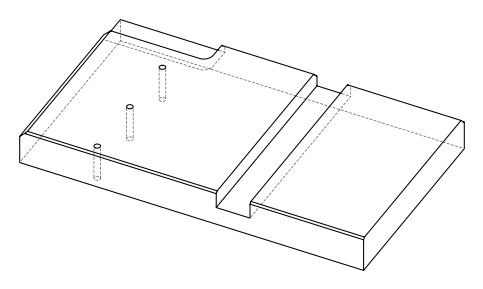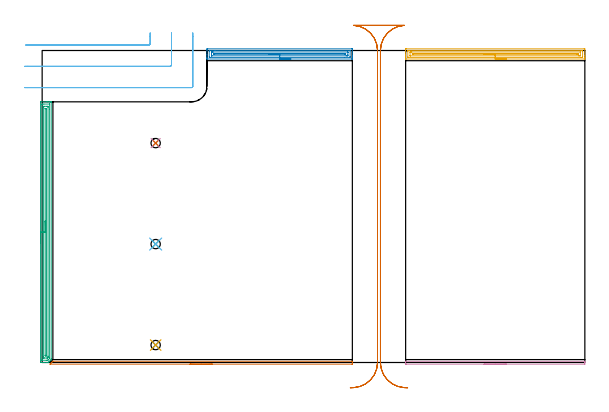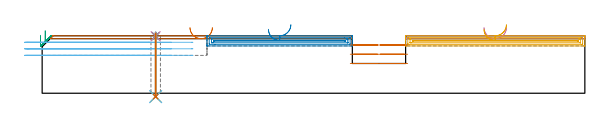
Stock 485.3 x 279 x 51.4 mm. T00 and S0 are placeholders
(PLAN: 13 operations, 4 tool changes, 29.6 min)
(1 AREA_MILL | FG_CHAMFER_SURFACE | UGT0205_001 | 2.31 min | 923 mm3)
(2 AREA_MILL_1 | FG_CHAMFER_SURFACE_1 | UGT0205_001 | 4.34 min | 5839 mm3)
(3 AREA_MILL_2 | FG_CHAMFER_SURFACE_2 | UGT0205_001 | 7.65 min | 10980 mm3)
(4 AREA_MILL_3 | FG_CHAMFER_SURFACE_3 | UGT0205_001 | 1.44 min | 552 mm3)
(5 AREA_MILL_4 | FG_CHAMFER_SURFACE_4 | UGT0205_001 | 5.31 min | 6880 mm3)
(6 MILL_CORNER_NOTCH_RECTANGULAR | CORNER_NOTCH_RECTANGULAR | UGT0201_109 | Follow Part, ap 6.35, ae 75% | 3.14 min | 117175 mm3)
(7 MILL_RECTANGULAR_SLOT | SLOT_RECTANGULAR | UGT0201_009 | Follow Part, ap 11.25, ae 75% | 4.65 min | 329021 mm3)
(8 SPOT_DRILL | STEP1HOLE | NXT0321_9005460120000 | 0.03 min | 94 mm3)
(9 SPOT_DRILL_1 | STEP1HOLE_1 | NXT0321_9005460120000 | 0.03 min | 8 mm3)
(10 SPOT_DRILL_2 | STEP1HOLE_2 | NXT0321_9005460120000 | 0.03 min | 48 mm3)
(11 DRILL_THROUGH_HOLE_INTO_CENTER | STEP1HOLE | NXT0301_055 | 0.23 min | 2832 mm3)
(12 DRILL_THROUGH_HOLE_INTO_CENTER_1 | STEP1HOLE_1 | NXT0301_055 | 0.23 min | 2832 mm3)
(13 DRILL_THROUGH_HOLE_INTO_CENTER_2 | STEP1HOLE_2 | NXT0301_055 | 0.23 min | 2767 mm3)
(TOOL UGT0205_001 | Chamfer Mill 20 x 3 x 45 deg. | D20 FL50 Z2)
(TOOL UGT0201_109 | End Mill 25.4 mm | D25.4 FL25 Z2)
(TOOL UGT0201_009 | End Mill 45 mm | D45 FL63 Z6)
(TOOL NXT0321_9005460120000 | NC Spot Drill, 142deg, 12mm, Carbide, Uncoated | D12 PA142 FL30 Z2)
(TOOL NXT0301_055 | Carbide Drill 8.4mm [860.1-0840-042A1-MM 2214] | D8.4 PA140 FL61 Z2)
(OP 1 AREA_MILL)
G17 G21 G94 G90
T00 M6
G54
G17 G0 G90 X152.2 Y-1.5 S1061 M3
G43 Z61.4 H0
Z58.8
G94 G1 X152.162 Z57.928 F250.
X152.048 Z57.063
X151.859 Z56.212
X151.597 Z55.38
X151.263 Z54.574
X150.86 Z53.8
X150.392 Z53.064
X149.861 Z52.372
X149.271 Z51.729
X148.628 Z51.14
X147.936 Z50.608
X147.2 Z50.14
X146.426 Z49.737
X145.62 Z49.403
X144.788 Z49.141
X143.937 Z48.952
X143.072 Z48.838
X142.2 Z48.8
X7.183
X7.019 Y-1.493 Z48.806
X7.183 Y-1.319 Z48.981
X8.077 Y-0.423 Z49.876
X8.971 Y0.471 Z50.77
X9.418 Y0.918 Z51.217
X9.594 Y1.097 Z51.389
X10.312 Y1.1 Z51.4
X277.218
X277.39 Y1.098 Z51.389
X277.4 Y0.758 Z51.057
Y0.517 Z50.816
Y-0.2 Z50.095
Y-1.437 Z48.86
X277.397 Y-1.491 Z48.805
X277.004 Y-1.5 Z48.8
X142.2
X141.329 Z48.838
X140.464 Z48.952
X139.612 Z49.141
X138.78 Z49.403
X137.974 Z49.737
X137.2 Z50.14
X136.464 Z50.608
X135.772 Z51.14
X135.129 Z51.729
X134.54 Z52.372
X134.009 Z53.064
X133.54 Z53.8
X133.137 Z54.574
X132.803 Z55.38
X132.541 Z56.212
X132.352 Z57.063
X132.238 Z57.928
X132.2 Z58.8
G0 Z61.4
M5
M2
(OP 2 AREA_MILL_1)
G17 G21 G94 G90
T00 M6
G54
G17 G0 G90 X222.4 Y271.4 S1061 M3
G43 Z61.4 H0
G94 G1 X222.362 Z60.528 F250.
X222.248 Z59.663
X222.059 Z58.812
X221.797 Z57.98
X221.463 Z57.174
X221.06 Z56.4
X220.592 Z55.664
X220.06 Z54.972
X219.471 Z54.329
X218.828 Z53.739
X218.136 Z53.208
X217.4 Z52.74
X216.626 Z52.337
X215.82 Z52.003
X214.988 Z51.741
X214.136 Z51.552
X213.272 Z51.438
X212.4 Z51.4
X147.581
X147.41 Y271.403 Z51.388
X147.407 Y271.442 Z51.35
X147.4 Y271.846 Z50.953
Y272.121 Z50.679
Y272.84 Z49.955
Y274.088 Z48.709
Y275.506 Z47.29
Y279.325 Z43.472
X147.404 Y279.949 Z42.849
X147.408 Y280.492 Z42.306
X147.479 Y280.494 Z42.304
X148.028 Y280.5 Z42.3
X276.772
X277.115 Y280.497 Z42.302
X277.39 Y280.492 Z42.306
X277.4 Y280.213 Z42.584
Y274.617 Z48.178
Y273.199 Z49.597
Y272.84 Z49.955
Y272.121 Z50.679
Y271.846 Z50.953
Y271.443 Z51.348
X277.391 Y271.403 Z51.388
X277.219 Y271.4 Z51.4
X212.4
Y272.814 Z49.986
X149.842 Y272.815 Z49.985
X149.816
X149.41 Y272.84 Z49.96
X149.401 Y273.252 Z49.548
X149.4 Y278.171 Z44.629
X149.401 Y278.584 Z44.216
X149.41 Y279.06 Z43.74
X149.791 Y279.085 Z43.715
X154.54 Y279.086 Z43.714
X274.958 Y279.085 Z43.715
X274.984 Y279.084 Z43.716
X275.39 Y279.06 Z43.74
X275.399 Y278.648 Z44.152
X275.4 Y273.729 Z49.071
X275.399 Y273.316 Z49.484
X275.39 Y272.84 Z49.96
X275.009 Y272.815 Z49.985
X270.259 Y272.814 Z49.986
X212.4
Y274.228 Z48.572
X151.995 Y274.229 Z48.571
X151.604
X151.474 Y274.231 Z48.569
X151.428 Y274.234 Z48.566
X151.41 Y274.236 Z48.564
X151.407 Y274.279 Z48.521
X151.403 Y274.414 Z48.386
X151.401 Y274.617 Z48.183
X151.4 Y274.82 Z47.98
Y276.597 Z46.203
X151.403 Y277.283 Z45.517
X151.406 Y277.48 Z45.32
X151.418 Y277.664 Z45.136
X151.604 Y277.667 Z45.133
X152.108 Y277.67 Z45.13
X152.498 Y277.671 Z45.129
X153.001 Y277.672 Z45.128
X272.805 Y277.671 Z45.129
X273.196
X273.326 Y277.669 Z45.131
X273.372 Y277.666 Z45.134
X273.39 Y277.664 Z45.136
X273.393 Y277.621 Z45.179
X273.397 Y277.486 Z45.314
X273.399 Y277.283 Z45.517
X273.4 Y277.08 Z45.72
Y275.303 Z47.497
X273.397 Y274.617 Z48.183
X273.394 Y274.42 Z48.38
X273.382 Y274.236 Z48.564
X273.196 Y274.233 Z48.567
X272.692 Y274.23 Z48.57
X272.302 Y274.229 Z48.571
X271.799 Y274.228 Z48.572
X212.4
Y275.643 Z47.157
X154.286
X153.668 Y275.644 Z47.156
X153.533 Y275.646 Z47.154
X153.429 Y275.65 Z47.15
X153.409 Y275.655 Z47.145
X153.406 Y275.678 Z47.122
X153.403 Y275.732 Z47.068
X153.401 Y275.95 Z46.85
X153.403 Y276.168 Z46.632
X153.406 Y276.222 Z46.578
X153.409 Y276.245 Z46.555
X153.429 Y276.25 Z46.55
X153.53 Y276.252 Z46.548
X154.148 Y276.257 Z46.543
X154.286
X270.652
X271.27 Y276.252 Z46.548
X271.371 Y276.25 Z46.55
X271.391 Y276.245 Z46.555
X271.394 Y276.222 Z46.578
X271.397 Y276.168 Z46.632
X271.399 Y275.95 Z46.85
X271.397 Y275.732 Z47.068
X271.394 Y275.678 Z47.122
X271.391 Y275.655 Z47.145
X271.371 Y275.65 Z47.15
X271.266 Y275.647 Z47.153
X270.376 Y275.643 Z47.157
X212.4
X211.528 Z47.195
X210.664 Z47.309
X209.812 Z47.498
X208.98 Z47.76
X208.174 Z48.094
X207.4 Z48.497
X206.664 Z48.966
X205.972 Z49.497
X205.329 Z50.086
X204.74 Z50.729
X204.208 Z51.422
X203.74 Z52.157
X203.337 Z52.931
X203.003 Z53.737
X202.741 Z54.569
X202.552 Z55.421
X202.438 Z56.286
X202.4 Z57.157
G0 Z61.4
M5
M2
(OP 3 AREA_MILL_2)
G17 G21 G94 G90
T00 M6
G54
G17 G0 G90 X-1.5 Y106.55 S1061 M3
G43 Z61.4 H0
Z51.8
G94 G1 Y106.588 Z50.928 F250.
Y106.702 Z50.063
Y106.891 Z49.212
Y107.153 Z48.38
Y107.487 Z47.574
Y107.89 Z46.8
Y108.358 Z46.064
Y108.89 Z45.372
Y109.479 Z44.729
Y110.122 Z44.14
Y110.814 Z43.608
Y111.55 Z43.14
Y112.324 Z42.737
Y113.13 Z42.403
Y113.962 Z42.141
Y114.813 Z41.952
Y115.678 Z41.838
Y116.55 Z41.8
X-1.499 Y232.502 Z41.801
X-1.496 Y232.912 Z41.802
X-1.492 Y233.09 Z41.805
X-1.092 Y233.1 Z42.205
X4.178 Z47.473
X4.757 Z48.054
X5.057 Z48.353
X6.813 Z50.108
X7.413 Z50.712
X7.692 Z50.991
X7.822 Y233.099 Z51.121
X8.098 Y233.09 Z51.389
X8.1 Y232.948 Z51.4
Y3.274
X8.098 Y2.605 Z51.387
X7.91 Y2.41 Z51.21
X6.991 Y1.49 Z50.289
X6.475 Y0.975 Z49.774
X6.228 Y0.726 Z49.524
X6.1 Y0.598 Z49.397
X5.652 Y0.152 Z48.951
X5.5 Y0.004 Z48.799
X5.496 Y0.002 Z48.795
X5.196 Y0. Z48.495
X4.778 Z48.077
X4.178 Z47.473
X2.122 Z45.419
X1.543 Z44.838
X0.954 Z44.25
X-1.092 Y0.001 Z42.205
X-1.309 Y0.004 Z41.988
X-1.492 Y0.01 Z41.805
X-1.496 Y0.188 Z41.802
X-1.499 Y0.598 Z41.801
X-1.5 Y116.55 Z41.8
X-0.086 Z43.214
X-0.085 Y230.587 Z43.215
X-0.084 Y230.718 Z43.216
X-0.079 Y231.089 Z43.221
X0.292 Y231.097 Z43.592
X1.543 Y231.1 Z44.843
X6.611 Y231.099 Z49.911
X6.638 Y231.097 Z49.938
X6.666 Y231.091 Z49.966
X6.679 Y231.087 Z49.979
X6.68 Y231.066 Z49.98
X6.685 Y230.849 Z49.985
X6.686 Y226.43 Z49.986
X6.685 Y4.166 Z49.985
X6.683 Y3.785 Z49.983
X6.681 Y3.69 Z49.981
X6.679 Y3.647 Z49.979
X6.658 Y3.619 Z49.958
X6.568 Y3.524 Z49.868
X6.324 Y3.274 Z49.624
X5.432 Y2.382 Z48.732
X5.241 Y2.195 Z48.541
X5.057 Y2.016 Z48.357
X4.551 Y2.004 Z47.851
X4.178 Y2.001 Z47.478
X3.676 Y2. Z46.976
X-0.011 Y2.001 Z43.289
X-0.038 Y2.003 Z43.262
X-0.066 Y2.009 Z43.234
X-0.079 Y2.013 Z43.221
X-0.08 Y2.034 Z43.22
X-0.085 Y2.251 Z43.215
X-0.086 Y6.688 Z43.214
Y116.55
X1.328 Z44.628
X1.329 Y228.26 Z44.629
X1.331 Y228.934 Z44.631
X1.333 Y229.042 Z44.633
X1.335 Y229.088 Z44.635
X1.385 Y229.095 Z44.685
X1.543 Y229.097 Z44.843
X2.258 Y229.1 Z45.558
X4.015 Z47.315
X4.894 Z48.194
X5.057 Y229.097 Z48.357
X5.22 Y229.092 Z48.52
X5.261 Y229.09 Z48.561
X5.265 Y229.063 Z48.565
X5.269 Y229.006 Z48.569
X5.27 Y228.934 Z48.57
X5.271 Y228.716 Z48.571
X5.272 Y228.042 Z48.572
X5.271 Y5.732 Z48.571
X5.267 Y5.058 Z48.567
X5.265 Y4.846 Z48.565
X5.249 Y4.66 Z48.549
X5.057 Y4.46 Z48.357
X4.912 Y4.313 Z48.212
X4.765 Y4.166 Z48.065
X4.645 Y4.053 Z47.945
X4.602 Y4.014 Z47.902
X4.505 Y4.008 Z47.805
X4.34 Y4.001 Z47.64
X1.706 Y4. Z45.006
X1.543 Y4.003 Z44.843
X1.38 Y4.008 Z44.68
X1.339 Y4.01 Z44.639
X1.335 Y4.037 Z44.635
X1.331 Y4.093 Z44.631
X1.33 Y4.166 Z44.63
X1.329 Y4.384 Z44.629
X1.328 Y5.058 Z44.628
Y116.55
X2.743 Z46.043
Y226.824
X2.745 Y227.013 Z46.045
X2.748 Y227.08 Z46.048
X2.75 Y227.09 Z46.05
X2.757 Y227.094 Z46.057
X2.782 Y227.097 Z46.082
X2.886 Y227.099 Z46.186
X3.3 Y227.1 Z46.6
X3.349 Z46.649
X3.717 Y227.096 Z47.017
X3.809 Y227.093 Z47.109
X3.848 Y227.09 Z47.148
X3.851 Y227.061 Z47.151
X3.854 Y226.978 Z47.154
X3.857 Y226.585 Z47.157
Y6.276
X3.855 Y6.087 Z47.155
X3.852 Y6.02 Z47.152
X3.85 Y6.01 Z47.15
X3.843 Y6.006 Z47.143
X3.818 Y6.003 Z47.118
X3.714 Y6.001 Z47.014
X3.3 Y6. Z46.6
X3.251 Z46.551
X2.883 Y6.004 Z46.183
X2.791 Y6.007 Z46.091
X2.751 Y6.01 Z46.051
X2.749 Y6.039 Z46.049
X2.746 Y6.122 Z46.046
X2.743 Y6.515 Z46.043
Y116.55
Y117.422 Z46.081
Y118.286 Z46.195
Y119.138 Z46.383
Y119.97 Z46.646
Y120.776 Z46.98
Y121.55 Z47.382
Y122.286 Z47.851
Y122.978 Z48.382
Y123.621 Z48.972
Y124.21 Z49.615
Y124.741 Z50.307
Y125.21 Z51.043
Y125.613 Z51.816
Y125.947 Z52.622
Y126.209 Z53.454
Y126.398 Z54.306
Y126.512 Z55.171
Y126.55 Z56.043
G0 Z61.4
M5
M2
(OP 4 AREA_MILL_3)
G17 G21 G94 G90
T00 M6
G54
G17 G0 G90 X415.15 Y-1.5 S1061 M3
G43 Z61.4 H0
Z58.8
G94 G1 X415.112 Z57.928 F250.
X414.998 Z57.063
X414.809 Z56.212
X414.547 Z55.38
X414.213 Z54.574
X413.81 Z53.8
X413.341 Z53.064
X412.81 Z52.372
X412.221 Z51.729
X411.578 Z51.14
X410.886 Z50.608
X410.15 Z50.14
X409.376 Z49.737
X408.57 Z49.403
X407.738 Z49.141
X406.886 Z48.952
X406.022 Z48.838
X405.15 Z48.8
X325.621
X325.388 Y-1.499 Z48.801
X325.003 Y-1.491 Z48.805
X325. Y-1.422 Z48.874
Y-0.2 Z50.095
Y0.486 Z50.786
Y0.772 Z51.071
X325.01 Y1.098 Z51.389
X325.174 Y1.1 Z51.4
X485.125
X485.29 Y1.098 Z51.389
X485.3 Y0.772 Z51.072
Y0.487 Z50.786
Y-0.2 Z50.095
Y-1.422 Z48.874
X485.297 Y-1.491 Z48.805
X484.912 Y-1.5 Z48.8
X405.15
X404.278 Z48.838
X403.413 Z48.952
X402.562 Z49.141
X401.73 Z49.403
X400.924 Z49.737
X400.15 Z50.14
X399.414 Z50.608
X398.722 Z51.14
X398.079 Z51.729
X397.49 Z52.372
X396.958 Z53.064
X396.49 Z53.8
X396.087 Z54.574
X395.753 Z55.38
X395.491 Z56.212
X395.302 Z57.063
X395.188 Z57.928
X395.15 Z58.8
G0 Z61.4
M5
M2
(OP 5 AREA_MILL_4)
G17 G21 G94 G90
T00 M6
G54
G17 G0 G90 X415.15 Y271.4 S1061 M3
G43 Z61.4 H0
G94 G1 X415.112 Z60.528 F250.
X414.998 Z59.663
X414.809 Z58.812
X414.547 Z57.98
X414.213 Z57.174
X413.81 Z56.4
X413.342 Z55.664
X412.81 Z54.972
X412.221 Z54.329
X411.578 Z53.74
X410.886 Z53.208
X410.15 Z52.74
X409.376 Z52.337
X408.57 Z52.003
X407.738 Z51.741
X406.886 Z51.552
X406.022 Z51.438
X405.15 Z51.4
X325.174
X325.01 Y271.403 Z51.388
X325.007 Y271.44 Z51.351
X325. Y271.831 Z50.969
Y272.146 Z50.654
Y272.84 Z49.955
Y274.075 Z48.721
Y274.617 Z48.177
Y275.235 Z47.561
Y279.331 Z43.466
X325.004 Y279.949 Z42.849
X325.008 Y280.492 Z42.306
X325.073 Y280.494 Z42.304
X325.621 Y280.5 Z42.3
X484.679
X485.021 Y280.497 Z42.302
X485.29 Y280.492 Z42.306
X485.3 Y280.219 Z42.578
Y274.617 Z48.177
Y273.187 Z49.609
Y272.84 Z49.955
Y272.146 Z50.654
Y271.831 Z50.969
Y271.442 Z51.349
X485.291 Y271.403 Z51.388
X485.125 Y271.4 Z51.4
X405.15
Y272.814 Z49.986
X327.434 Y272.815 Z49.985
X327.408
X327.01 Y272.84 Z49.96
X327.001 Y273.245 Z49.555
X327. Y278.171 Z44.629
X327.001 Y278.576 Z44.224
X327.01 Y279.06 Z43.74
X327.384 Y279.085 Z43.715
X327.408
X328.276 Y279.086 Z43.714
X482.866 Y279.085 Z43.715
X482.892 Y279.084 Z43.716
X483.29 Y279.06 Z43.74
X483.299 Y278.655 Z44.145
X483.3 Y273.729 Z49.071
X483.299 Y273.324 Z49.476
X483.29 Y272.84 Z49.96
X482.916 Y272.815 Z49.985
X482.892
X482.024 Y272.814 Z49.986
X405.15
Y274.228 Z48.572
X329.196 Y274.229 Z48.571
X329.065 Y274.23 Z48.57
X329.019 Y274.233 Z48.567
X329.013 Y274.234 Z48.566
X329.009 Y274.247 Z48.553
X329.004 Y274.293 Z48.507
X329.001 Y274.423 Z48.377
Y277.283 Z45.517
X329.003 Y277.475 Z45.325
X329.01 Y277.664 Z45.136
X329.196 Y277.667 Z45.133
X329.7 Y277.67 Z45.13
X330.089 Y277.671 Z45.129
X330.592 Y277.672 Z45.128
X481.104 Y277.671 Z45.129
X481.235 Y277.67 Z45.13
X481.281 Y277.667 Z45.133
X481.287 Y277.666 Z45.134
X481.291 Y277.653 Z45.147
X481.296 Y277.607 Z45.193
X481.299 Y277.477 Z45.323
Y274.617 Z48.183
X481.297 Y274.425 Z48.375
X481.29 Y274.235 Z48.565
X481.104 Y274.233 Z48.567
X480.6 Y274.23 Z48.57
X480.211 Y274.229 Z48.571
X479.708 Y274.228 Z48.572
X405.15
Y275.643 Z47.157
X331.738
X331.121 Y275.648 Z47.152
X331.026 Y275.649 Z47.151
X331.01 Y275.737 Z47.063
X331.008 Y275.95 Z46.85
X331.01 Y276.163 Z46.637
X331.026 Y276.251 Z46.549
X331.123 Y276.254 Z46.546
X331.258 Y276.256 Z46.544
X331.876 Y276.257 Z46.543
X478.562
X479.179 Y276.252 Z46.548
X479.274 Y276.25 Z46.55
X479.29 Y276.163 Z46.637
X479.292 Y275.95 Z46.85
X479.29 Y275.737 Z47.063
X479.274 Y275.649 Z47.151
X479.177 Y275.646 Z47.154
X479.042 Y275.644 Z47.156
X478.424 Y275.643 Z47.157
X478.286
X405.15
X404.278 Z47.195
X403.414 Z47.309
X402.562 Z47.498
X401.73 Z47.76
X400.924 Z48.094
X400.15 Z48.497
X399.414 Z48.966
X398.722 Z49.497
X398.079 Z50.086
X397.49 Z50.729
X396.958 Z51.422
X396.49 Z52.157
X396.087 Z52.931
X395.753 Z53.737
X395.491 Z54.569
X395.302 Z55.421
X395.188 Z56.286
X395.15 Z57.157
G0 Z61.4
M5
M2
(OP 6 MILL_CORNER_NOTCH_RECTANGULAR)
G17 G21 G94 G90
T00 M6
G54
G17 G0 G90 X-14.717 Y283.9 S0 M3
G43 Z61.4 H0
Z45.567
G94 G1 X-11.717 F250.
X95.336 F500.
G3 X96.6 Y285.164 R1.27
G1 Y291.7
Y294.7 F250.
G0 Z61.4
X-15.7 Y264.85
Z45.567
G1 X-12.7
X114.386 F500.
G3 X115.65 Y266.114 R1.27
G1 Y291.7
Y294.7 F250.
G0 Z61.4
X-15.7 Y245.8
Z45.567
G1 X-12.7
X133.436 F500.
G3 X134.7 Y247.064 R1.27
G1 Y291.7
Y294.7 F250.
G0 Z61.4
X-14.717 Y283.9
Z39.733
G1 X-11.717
X95.336 F500.
G3 X96.6 Y285.164 R1.27
G1 Y291.7
Y294.7 F250.
G0 Z61.4
X-15.7 Y264.85
Z39.733
G1 X-12.7
X114.386 F500.
G3 X115.65 Y266.114 R1.27
G1 Y291.7
Y294.7 F250.
G0 Z61.4
X-15.7 Y245.8
Z39.733
G1 X-12.7
X133.436 F500.
G3 X134.7 Y247.064 R1.27
G1 Y291.7
Y294.7 F250.
G0 Z61.4
X-14.717 Y283.9
Z33.9
G1 X-11.717
X95.336 F500.
G3 X96.6 Y285.164 R1.27
G1 Y291.7
Y294.7 F250.
G0 Z61.4
X-15.7 Y264.85
Z33.9
G1 X-12.7
X114.386 F500.
G3 X115.65 Y266.114 R1.27
G1 Y291.7
Y294.7 F250.
G0 Z61.4
X-15.7 Y245.8
Z33.9
G1 X-12.7
X133.436 F500.
G3 X134.7 Y247.064 R1.27
G1 Y291.7
Y294.7 F250.
G0 Z61.4
M5
M2
(OP 7 MILL_RECTANGULAR_SLOT)
G17 G21 G94 G90
T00 M6
G54
G17 G0 G90 X326.835 Y-22.625 S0 M3
G43 Z61.4 H0
Z43.133
G94 G1 X323.839 Y-22.47 F250.
G2 X302.5 Y0. R22.5 F500.
G1 Y175.819
Y255.819 F449.
Y279. F500.
G2 X323.707 Y301.463 R22.5
G1 X323.708 Y301.493
G3 X323.14 Y301.5 R22.5
G1 X279.173
G3 X278.666 Y301.494 R22.5
G1 X278.667 Y301.464
G2 X299.9 Y279. R22.5
G1 Y0.
G2 X278.562 Y-22.47 R22.5
G1 X275.566 Y-22.625 F250.
G0 X326.835 Z34.867
G1 X323.839 Y-22.47
G2 X302.887 Y-4.157 R22.5 F500.
X302.5 Y0. R22.5 F427.
G1 Y255.819
Y279. F500.
G2 X323.839 Y301.47 R22.5
G1 Y301.5
X278.562
Y301.47
G2 X299.9 Y279. R22.5
G1 Y0.
G2 X278.561 Y-22.47 R22.5
G1 X275.565 Y-22.625 F250.
G0 X326.835 Z26.6
G1 X323.839 Y-22.47
G2 X302.5 Y0. R22.5 F500.
G1 Y175.819
Y255.819 F449.
Y279. F500.
G2 X323.839 Y301.47 R22.5
G1 Y301.5
X278.562
Y301.47
G2 X299.9 Y279. R22.5
G1 Y0.
G2 X278.561 Y-22.47 R22.5
G1 X275.565 Y-22.625 F250.
G0 Z61.4
M5
M2
(OP 8 SPOT_DRILL)
G17 G21 G94 G90
T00 M6
G54
G17 G0 G90 X101.5 Y15.6 S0 M3
G43 Z61.4 H0
G94 G81 G98 Z51.038 F250. R54.4
G80
M5
M2
(OP 9 SPOT_DRILL_1)
G17 G21 G94 G90
T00 M6
G54
G17 G0 G90 X101.5 Y105.9 S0 M3
G43 Z61.4 H0
G94 G81 G98 Z51.038 F250. R54.4
G80
M5
M2
(OP 10 SPOT_DRILL_2)
G17 G21 G94 G90
T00 M6
G54
G17 G0 G90 X101.5 Y196.2 S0 M3
G43 Z61.4 H0
G94 G81 G98 Z51.038 F250. R54.4
G80
M5
M2
(OP 11 DRILL_THROUGH_HOLE_INTO_CENTER)
G17 G21 G94 G90
T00 M6
G54
G17 G0 G90 X101.5 Y15.6 S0 M3
G43 Z61.4 H1
G94 G73 G98 Z-3.029 F250. Q7.776 R53.4
G80
M5
M2
(OP 12 DRILL_THROUGH_HOLE_INTO_CENTER_1)
G17 G21 G94 G90
T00 M6
G54
G17 G0 G90 X101.5 Y105.9 S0 M3
G43 Z61.4 H1
G94 G73 G98 Z-3.029 F250. Q7.776 R53.4
G80
M5
M2
(OP 13 DRILL_THROUGH_HOLE_INTO_CENTER_2)
G17 G21 G94 G90
T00 M6
G54
G17 G0 G90 X101.5 Y196.2 S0 M3
G43 Z61.4 H1
G94 G73 G98 Z-3.029 F250. Q7.776 R53.4
G80
M5
M2
